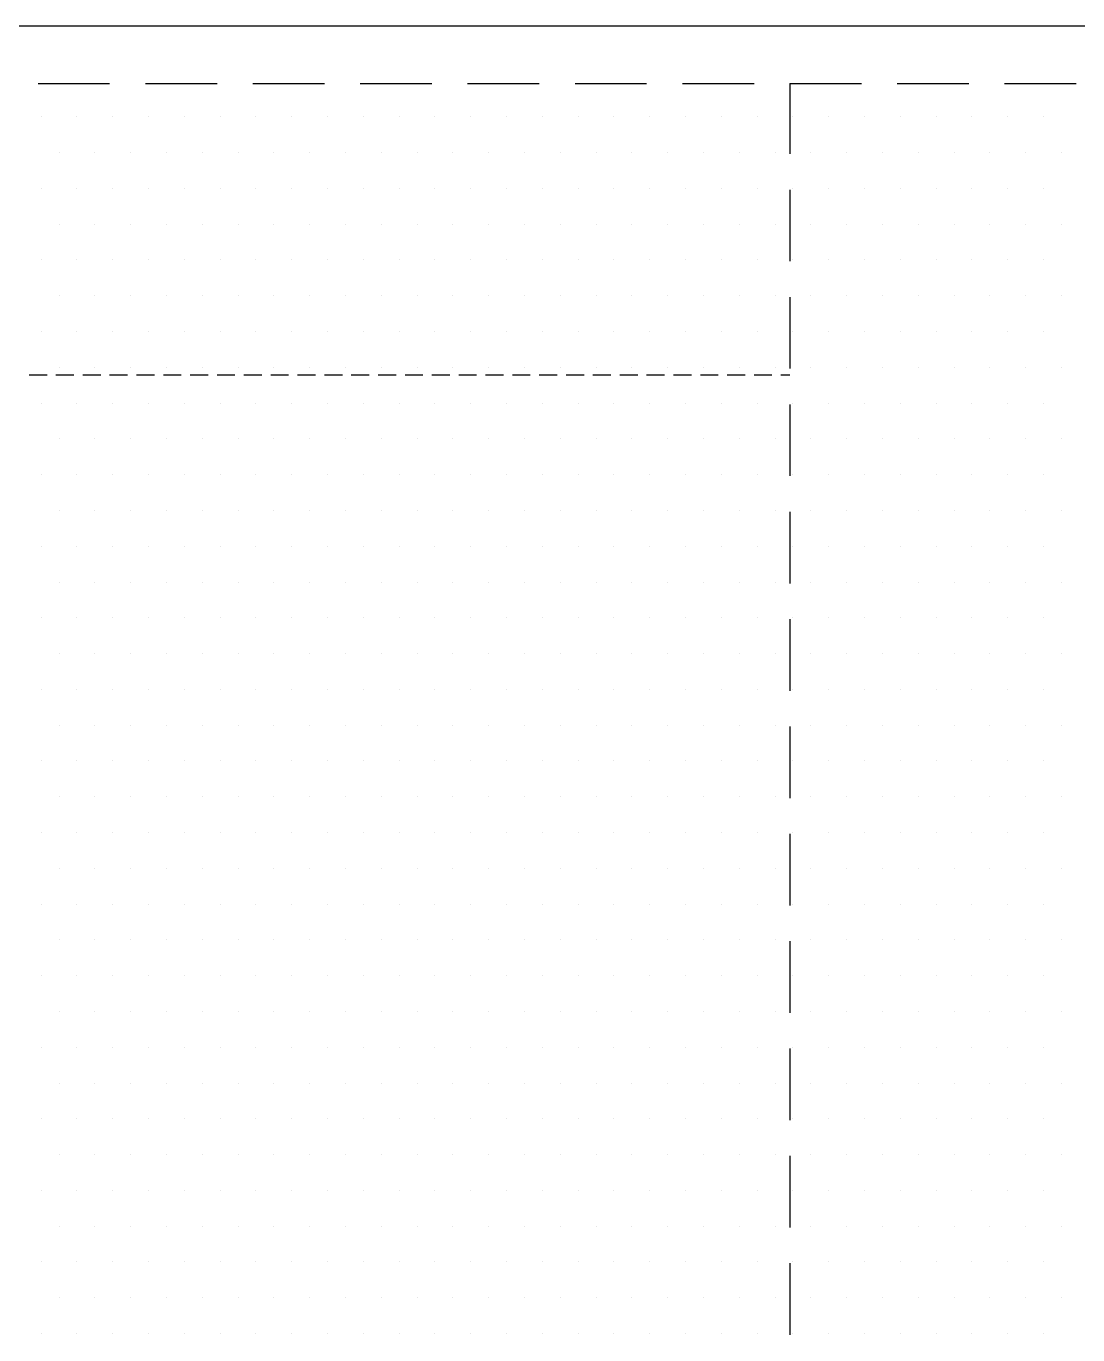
# Model space of a CAD drawing. Extents: x 310 to 3649, y -238 to 259.
# Drawn here: x 2231.8 to 2325.1, y 137.4 to 253.5 of the extents above; entities that cross this region are included whole.
import ezdxf

# ---------------------------------------------------------------- set-up
doc = ezdxf.new("R2010")
doc.units = 0

msp = doc.modelspace()

# ---------------------------------------------------------------- linework, layer by layer
at = {"layer": '01 CUT', "color": 7}
for points in [[(2458.328676, 253.466046), (2051.908789, 253.466046)], [(2232.089472, 222.541643), (2233.676967, 222.541643)], [(2234.470714, 222.541643), (2236.058209, 222.541643)], [(2236.851957, 222.541643), (2238.439452, 222.541643)], [(2239.233199, 222.541643), (2240.820694, 222.541643)], [(2241.614442, 222.541643), (2243.201937, 222.541643)], [(2243.995684, 222.541643), (2245.583179, 222.541643)], [(2246.376927, 222.541643), (2247.964422, 222.541643)], [(2248.758169, 222.541643), (2250.345664, 222.541643)], [(2251.139412, 222.541643), (2252.726907, 222.541643)], [(2253.520654, 222.541643), (2255.108149, 222.541643)], [(2255.901897, 222.541643), (2257.489392, 222.541643)], [(2258.283139, 222.541643), (2259.870634, 222.541643)], [(2260.664382, 222.541643), (2262.251877, 222.541643)], [(2263.045624, 222.541643), (2264.633119, 222.541643)], [(2265.426867, 222.541643), (2267.014362, 222.541643)], [(2267.808109, 222.541643), (2269.395604, 222.541643)], [(2270.189352, 222.541643), (2271.776847, 222.541643)], [(2272.570594, 222.541643), (2274.158089, 222.541643)], [(2274.951837, 222.541643), (2276.539332, 222.541643)], [(2277.333079, 222.541643), (2278.920574, 222.541643)], [(2279.714322, 222.541643), (2281.301817, 222.541643)], [(2282.095564, 222.541643), (2283.683059, 222.541643)], [(2284.476807, 222.541643), (2286.064302, 222.541643)], [(2286.858049, 222.541643), (2288.445544, 222.541643)], [(2289.239292, 222.541643), (2290.826787, 222.541643)], [(2291.620534, 222.541643), (2293.208029, 222.541643)], [(2294.001777, 222.541643), (2295.589272, 222.541643)], [(2296.383019, 222.541643), (2297.970514, 222.541643)], [(2298.764262, 222.541643), (2299.558009, 222.541643)]]:
    msp.add_lwpolyline(points, dxfattribs=at)
at = {"layer": '02 SCORE', "color": 10}
for points in [[(2232.883219, 248.386062), (2239.233199, 248.386062)], [(2242.408189, 248.386062), (2248.758169, 248.386062)], [(2251.933159, 248.386062), (2258.283139, 248.386062)], [(2261.458129, 248.386062), (2267.808109, 248.386062)], [(2270.983099, 248.386062), (2277.333079, 248.386062)], [(2280.508069, 248.386062), (2286.858049, 248.386062)], [(2290.033039, 248.386062), (2296.383019, 248.386062)], [(2299.558009, 248.386062), (2305.907989, 248.386062)], [(2299.558009, 248.386062), (2299.558009, 242.131332)], [(2309.082979, 248.386062), (2315.432959, 248.386062)], [(2318.607949, 248.386062), (2324.957929, 248.386062)], [(2299.558009, 238.956342), (2299.558009, 232.606362)], [(2299.558009, 229.431372), (2299.558009, 223.081392)], [(2299.558009, 219.906402), (2299.558009, 213.556422)], [(2299.558009, 210.381432), (2299.558009, 204.031452)], [(2299.558009, 200.856462), (2299.558009, 194.506482)], [(2299.558009, 191.331492), (2299.558009, 184.981512)], [(2299.558009, 181.806522), (2299.558009, 175.456542)], [(2299.558009, 172.281552), (2299.558009, 165.931572)], [(2299.558009, 162.756582), (2299.558009, 156.406602)], [(2299.558009, 153.231612), (2299.558009, 146.881632)], [(2299.558009, 143.706642), (2299.558009, 137.356662)]]:
    msp.add_lwpolyline(points, dxfattribs=at)
at = {"layer": '07 DE-PAPER', "color": 210}
for points in [[(2233.158385, 245.422738), (2233.158385, 245.422738)], [(2236.333375, 245.422738), (2236.333375, 245.422738)], [(2239.508365, 245.422738), (2239.508365, 245.422738)], [(2242.683355, 245.422738), (2242.683355, 245.422738)], [(2245.858345, 245.422738), (2245.858345, 245.422738)], [(2249.033335, 245.422738), (2249.033335, 245.422738)], [(2252.208325, 245.422738), (2252.208325, 245.422738)], [(2255.383315, 245.422738), (2255.383315, 245.422738)], [(2258.558305, 245.422738), (2258.558305, 245.422738)], [(2261.733295, 245.422738), (2261.733295, 245.422738)], [(2264.908285, 245.422738), (2264.908285, 245.422738)], [(2268.083275, 245.422738), (2268.083275, 245.422738)], [(2271.258265, 245.422738), (2271.258265, 245.422738)], [(2274.433255, 245.422738), (2274.433255, 245.422738)], [(2277.608245, 245.422738), (2277.608245, 245.422738)], [(2280.783235, 245.422738), (2280.783235, 245.422738)], [(2283.958225, 245.422738), (2283.958225, 245.422738)], [(2287.133215, 245.422738), (2287.133215, 245.422738)], [(2290.308205, 245.422738), (2290.308205, 245.422738)], [(2293.483195, 245.422738), (2293.483195, 245.422738)], [(2296.658185, 245.422738), (2296.658185, 245.422738)], [(2299.833175, 245.422738), (2299.833175, 245.422738)], [(2303.008165, 245.422738), (2303.008165, 245.422738)], [(2306.183155, 245.422738), (2306.183155, 245.422738)], [(2309.358145, 245.422738), (2309.358145, 245.422738)], [(2312.533135, 245.422738), (2312.533135, 245.422738)], [(2315.708125, 245.422738), (2315.708125, 245.422738)], [(2318.883115, 245.422738), (2318.883115, 245.422738)], [(2322.058105, 245.422738), (2322.058105, 245.422738)], [(2234.74588, 242.247748), (2234.74588, 242.247748)], [(2237.92087, 242.247748), (2237.92087, 242.247748)], [(2241.09586, 242.247748), (2241.09586, 242.247748)], [(2244.27085, 242.247748), (2244.27085, 242.247748)], [(2247.44584, 242.247748), (2247.44584, 242.247748)], [(2250.62083, 242.247748), (2250.62083, 242.247748)], [(2253.79582, 242.247748), (2253.79582, 242.247748)], [(2256.97081, 242.247748), (2256.97081, 242.247748)], [(2260.1458, 242.247748), (2260.1458, 242.247748)], [(2263.32079, 242.247748), (2263.32079, 242.247748)], [(2266.49578, 242.247748), (2266.49578, 242.247748)], [(2269.67077, 242.247748), (2269.67077, 242.247748)], [(2272.84576, 242.247748), (2272.84576, 242.247748)], [(2276.02075, 242.247748), (2276.02075, 242.247748)], [(2279.19574, 242.247748), (2279.19574, 242.247748)], [(2282.37073, 242.247748), (2282.37073, 242.247748)], [(2285.54572, 242.247748), (2285.54572, 242.247748)], [(2288.72071, 242.247748), (2288.72071, 242.247748)], [(2291.8957, 242.247748), (2291.8957, 242.247748)], [(2295.07069, 242.247748), (2295.07069, 242.247748)], [(2298.24568, 242.247748), (2298.24568, 242.247748)], [(2301.42067, 242.247748), (2301.42067, 242.247748)], [(2304.59566, 242.247748), (2304.59566, 242.247748)], [(2307.77065, 242.247748), (2307.77065, 242.247748)], [(2310.94564, 242.247748), (2310.94564, 242.247748)], [(2314.12063, 242.247748), (2314.12063, 242.247748)], [(2317.29562, 242.247748), (2317.29562, 242.247748)], [(2320.47061, 242.247748), (2320.47061, 242.247748)], [(2323.6456, 242.247748), (2323.6456, 242.247748)], [(2233.158385, 239.072758), (2233.158385, 239.072758)], [(2236.333375, 239.072758), (2236.333375, 239.072758)], [(2239.508365, 239.072758), (2239.508365, 239.072758)], [(2242.683355, 239.072758), (2242.683355, 239.072758)], [(2245.858345, 239.072758), (2245.858345, 239.072758)], [(2249.033335, 239.072758), (2249.033335, 239.072758)], [(2252.208325, 239.072758), (2252.208325, 239.072758)], [(2255.383315, 239.072758), (2255.383315, 239.072758)], [(2258.558305, 239.072758), (2258.558305, 239.072758)], [(2261.733295, 239.072758), (2261.733295, 239.072758)], [(2264.908285, 239.072758), (2264.908285, 239.072758)], [(2268.083275, 239.072758), (2268.083275, 239.072758)], [(2271.258265, 239.072758), (2271.258265, 239.072758)], [(2274.433255, 239.072758), (2274.433255, 239.072758)], [(2277.608245, 239.072758), (2277.608245, 239.072758)], [(2280.783235, 239.072758), (2280.783235, 239.072758)], [(2283.958225, 239.072758), (2283.958225, 239.072758)], [(2287.133215, 239.072758), (2287.133215, 239.072758)], [(2290.308205, 239.072758), (2290.308205, 239.072758)], [(2293.483195, 239.072758), (2293.483195, 239.072758)], [(2296.658185, 239.072758), (2296.658185, 239.072758)], [(2299.833175, 239.072758), (2299.833175, 239.072758)], [(2303.008165, 239.072758), (2303.008165, 239.072758)], [(2306.183155, 239.072758), (2306.183155, 239.072758)], [(2309.358145, 239.072758), (2309.358145, 239.072758)], [(2312.533135, 239.072758), (2312.533135, 239.072758)], [(2315.708125, 239.072758), (2315.708125, 239.072758)], [(2318.883115, 239.072758), (2318.883115, 239.072758)], [(2322.058105, 239.072758), (2322.058105, 239.072758)], [(2234.74588, 235.897768), (2234.74588, 235.897768)], [(2237.92087, 235.897768), (2237.92087, 235.897768)], [(2241.09586, 235.897768), (2241.09586, 235.897768)], [(2244.27085, 235.897768), (2244.27085, 235.897768)], [(2247.44584, 235.897768), (2247.44584, 235.897768)], [(2250.62083, 235.897768), (2250.62083, 235.897768)], [(2253.79582, 235.897768), (2253.79582, 235.897768)], [(2256.97081, 235.897768), (2256.97081, 235.897768)], [(2260.1458, 235.897768), (2260.1458, 235.897768)], [(2263.32079, 235.897768), (2263.32079, 235.897768)], [(2266.49578, 235.897768), (2266.49578, 235.897768)], [(2269.67077, 235.897768), (2269.67077, 235.897768)], [(2272.84576, 235.897768), (2272.84576, 235.897768)], [(2276.02075, 235.897768), (2276.02075, 235.897768)], [(2279.19574, 235.897768), (2279.19574, 235.897768)], [(2282.37073, 235.897768), (2282.37073, 235.897768)], [(2285.54572, 235.897768), (2285.54572, 235.897768)], [(2288.72071, 235.897768), (2288.72071, 235.897768)], [(2291.8957, 235.897768), (2291.8957, 235.897768)], [(2295.07069, 235.897768), (2295.07069, 235.897768)], [(2298.24568, 235.897768), (2298.24568, 235.897768)], [(2301.42067, 235.897768), (2301.42067, 235.897768)], [(2304.59566, 235.897768), (2304.59566, 235.897768)], [(2307.77065, 235.897768), (2307.77065, 235.897768)], [(2310.94564, 235.897768), (2310.94564, 235.897768)], [(2314.12063, 235.897768), (2314.12063, 235.897768)], [(2317.29562, 235.897768), (2317.29562, 235.897768)], [(2320.47061, 235.897768), (2320.47061, 235.897768)], [(2323.6456, 235.897768), (2323.6456, 235.897768)], [(2233.158385, 232.722778), (2233.158385, 232.722778)], [(2236.333375, 232.722778), (2236.333375, 232.722778)], [(2239.508365, 232.722778), (2239.508365, 232.722778)], [(2242.683355, 232.722778), (2242.683355, 232.722778)], [(2245.858345, 232.722778), (2245.858345, 232.722778)], [(2249.033335, 232.722778), (2249.033335, 232.722778)], [(2252.208325, 232.722778), (2252.208325, 232.722778)], [(2255.383315, 232.722778), (2255.383315, 232.722778)], [(2258.558305, 232.722778), (2258.558305, 232.722778)], [(2261.733295, 232.722778), (2261.733295, 232.722778)], [(2264.908285, 232.722778), (2264.908285, 232.722778)], [(2268.083275, 232.722778), (2268.083275, 232.722778)], [(2271.258265, 232.722778), (2271.258265, 232.722778)], [(2274.433255, 232.722778), (2274.433255, 232.722778)], [(2277.608245, 232.722778), (2277.608245, 232.722778)], [(2280.783235, 232.722778), (2280.783235, 232.722778)], [(2283.958225, 232.722778), (2283.958225, 232.722778)], [(2287.133215, 232.722778), (2287.133215, 232.722778)], [(2290.308205, 232.722778), (2290.308205, 232.722778)], [(2293.483195, 232.722778), (2293.483195, 232.722778)], [(2296.658185, 232.722778), (2296.658185, 232.722778)], [(2299.833175, 232.722778), (2299.833175, 232.722778)], [(2303.008165, 232.722778), (2303.008165, 232.722778)], [(2306.183155, 232.722778), (2306.183155, 232.722778)], [(2309.358145, 232.722778), (2309.358145, 232.722778)], [(2312.533135, 232.722778), (2312.533135, 232.722778)], [(2315.708125, 232.722778), (2315.708125, 232.722778)], [(2318.883115, 232.722778), (2318.883115, 232.722778)], [(2322.058105, 232.722778), (2322.058105, 232.722778)], [(2234.74588, 229.547788), (2234.74588, 229.547788)], [(2237.92087, 229.547788), (2237.92087, 229.547788)], [(2241.09586, 229.547788), (2241.09586, 229.547788)], [(2244.27085, 229.547788), (2244.27085, 229.547788)], [(2247.44584, 229.547788), (2247.44584, 229.547788)], [(2250.62083, 229.547788), (2250.62083, 229.547788)], [(2253.79582, 229.547788), (2253.79582, 229.547788)], [(2256.97081, 229.547788), (2256.97081, 229.547788)], [(2260.1458, 229.547788), (2260.1458, 229.547788)], [(2263.32079, 229.547788), (2263.32079, 229.547788)], [(2266.49578, 229.547788), (2266.49578, 229.547788)], [(2269.67077, 229.547788), (2269.67077, 229.547788)], [(2272.84576, 229.547788), (2272.84576, 229.547788)], [(2276.02075, 229.547788), (2276.02075, 229.547788)], [(2279.19574, 229.547788), (2279.19574, 229.547788)], [(2282.37073, 229.547788), (2282.37073, 229.547788)], [(2285.54572, 229.547788), (2285.54572, 229.547788)], [(2288.72071, 229.547788), (2288.72071, 229.547788)], [(2291.8957, 229.547788), (2291.8957, 229.547788)], [(2295.07069, 229.547788), (2295.07069, 229.547788)], [(2298.24568, 229.547788), (2298.24568, 229.547788)], [(2301.42067, 229.547788), (2301.42067, 229.547788)], [(2304.59566, 229.547788), (2304.59566, 229.547788)], [(2307.77065, 229.547788), (2307.77065, 229.547788)], [(2310.94564, 229.547788), (2310.94564, 229.547788)], [(2314.12063, 229.547788), (2314.12063, 229.547788)], [(2317.29562, 229.547788), (2317.29562, 229.547788)], [(2320.47061, 229.547788), (2320.47061, 229.547788)], [(2323.6456, 229.547788), (2323.6456, 229.547788)], [(2233.158385, 226.372798), (2233.158385, 226.372798)], [(2236.333375, 226.372798), (2236.333375, 226.372798)], [(2239.508365, 226.372798), (2239.508365, 226.372798)], [(2242.683355, 226.372798), (2242.683355, 226.372798)], [(2245.858345, 226.372798), (2245.858345, 226.372798)], [(2249.033335, 226.372798), (2249.033335, 226.372798)], [(2252.208325, 226.372798), (2252.208325, 226.372798)], [(2255.383315, 226.372798), (2255.383315, 226.372798)], [(2258.558305, 226.372798), (2258.558305, 226.372798)], [(2261.733295, 226.372798), (2261.733295, 226.372798)], [(2264.908285, 226.372798), (2264.908285, 226.372798)], [(2268.083275, 226.372798), (2268.083275, 226.372798)], [(2271.258265, 226.372798), (2271.258265, 226.372798)], [(2274.433255, 226.372798), (2274.433255, 226.372798)], [(2277.608245, 226.372798), (2277.608245, 226.372798)], [(2280.783235, 226.372798), (2280.783235, 226.372798)], [(2283.958225, 226.372798), (2283.958225, 226.372798)], [(2287.133215, 226.372798), (2287.133215, 226.372798)], [(2290.308205, 226.372798), (2290.308205, 226.372798)], [(2293.483195, 226.372798), (2293.483195, 226.372798)], [(2296.658185, 226.372798), (2296.658185, 226.372798)], [(2299.833175, 226.372798), (2299.833175, 226.372798)], [(2303.008165, 226.372798), (2303.008165, 226.372798)], [(2306.183155, 226.372798), (2306.183155, 226.372798)], [(2309.358145, 226.372798), (2309.358145, 226.372798)], [(2312.533135, 226.372798), (2312.533135, 226.372798)], [(2315.708125, 226.372798), (2315.708125, 226.372798)], [(2318.883115, 226.372798), (2318.883115, 226.372798)], [(2322.058105, 226.372798), (2322.058105, 226.372798)], [(2234.74588, 223.197808), (2234.74588, 223.197808)], [(2237.92087, 223.197808), (2237.92087, 223.197808)], [(2241.09586, 223.197808), (2241.09586, 223.197808)], [(2244.27085, 223.197808), (2244.27085, 223.197808)], [(2247.44584, 223.197808), (2247.44584, 223.197808)], [(2250.62083, 223.197808), (2250.62083, 223.197808)], [(2253.79582, 223.197808), (2253.79582, 223.197808)], [(2256.97081, 223.197808), (2256.97081, 223.197808)], [(2260.1458, 223.197808), (2260.1458, 223.197808)], [(2263.32079, 223.197808), (2263.32079, 223.197808)], [(2266.49578, 223.197808), (2266.49578, 223.197808)], [(2269.67077, 223.197808), (2269.67077, 223.197808)], [(2272.84576, 223.197808), (2272.84576, 223.197808)], [(2276.02075, 223.197808), (2276.02075, 223.197808)], [(2279.19574, 223.197808), (2279.19574, 223.197808)], [(2282.37073, 223.197808), (2282.37073, 223.197808)], [(2285.54572, 223.197808), (2285.54572, 223.197808)], [(2288.72071, 223.197808), (2288.72071, 223.197808)], [(2291.8957, 223.197808), (2291.8957, 223.197808)], [(2295.07069, 223.197808), (2295.07069, 223.197808)], [(2298.24568, 223.197808), (2298.24568, 223.197808)], [(2301.42067, 223.197808), (2301.42067, 223.197808)], [(2304.59566, 223.197808), (2304.59566, 223.197808)], [(2307.77065, 223.197808), (2307.77065, 223.197808)], [(2310.94564, 223.197808), (2310.94564, 223.197808)], [(2314.12063, 223.197808), (2314.12063, 223.197808)], [(2317.29562, 223.197808), (2317.29562, 223.197808)], [(2320.47061, 223.197808), (2320.47061, 223.197808)], [(2323.6456, 223.197808), (2323.6456, 223.197808)], [(2233.158385, 220.022818), (2233.158385, 220.022818)], [(2236.333375, 220.022818), (2236.333375, 220.022818)], [(2239.508365, 220.022818), (2239.508365, 220.022818)], [(2242.683355, 220.022818), (2242.683355, 220.022818)], [(2245.858345, 220.022818), (2245.858345, 220.022818)], [(2249.033335, 220.022818), (2249.033335, 220.022818)], [(2252.208325, 220.022818), (2252.208325, 220.022818)], [(2255.383315, 220.022818), (2255.383315, 220.022818)], [(2258.558305, 220.022818), (2258.558305, 220.022818)], [(2261.733295, 220.022818), (2261.733295, 220.022818)], [(2264.908285, 220.022818), (2264.908285, 220.022818)], [(2268.083275, 220.022818), (2268.083275, 220.022818)], [(2271.258265, 220.022818), (2271.258265, 220.022818)], [(2274.433255, 220.022818), (2274.433255, 220.022818)], [(2277.608245, 220.022818), (2277.608245, 220.022818)], [(2280.783235, 220.022818), (2280.783235, 220.022818)], [(2283.958225, 220.022818), (2283.958225, 220.022818)], [(2287.133215, 220.022818), (2287.133215, 220.022818)], [(2290.308205, 220.022818), (2290.308205, 220.022818)], [(2293.483195, 220.022818), (2293.483195, 220.022818)], [(2296.658185, 220.022818), (2296.658185, 220.022818)], [(2299.833175, 220.022818), (2299.833175, 220.022818)], [(2303.008165, 220.022818), (2303.008165, 220.022818)], [(2306.183155, 220.022818), (2306.183155, 220.022818)], [(2309.358145, 220.022818), (2309.358145, 220.022818)], [(2312.533135, 220.022818), (2312.533135, 220.022818)], [(2315.708125, 220.022818), (2315.708125, 220.022818)], [(2318.883115, 220.022818), (2318.883115, 220.022818)], [(2322.058105, 220.022818), (2322.058105, 220.022818)], [(2234.74588, 216.847828), (2234.74588, 216.847828)], [(2237.92087, 216.847828), (2237.92087, 216.847828)], [(2241.09586, 216.847828), (2241.09586, 216.847828)], [(2244.27085, 216.847828), (2244.27085, 216.847828)], [(2247.44584, 216.847828), (2247.44584, 216.847828)], [(2250.62083, 216.847828), (2250.62083, 216.847828)], [(2253.79582, 216.847828), (2253.79582, 216.847828)], [(2256.97081, 216.847828), (2256.97081, 216.847828)], [(2260.1458, 216.847828), (2260.1458, 216.847828)], [(2263.32079, 216.847828), (2263.32079, 216.847828)], [(2266.49578, 216.847828), (2266.49578, 216.847828)], [(2269.67077, 216.847828), (2269.67077, 216.847828)], [(2272.84576, 216.847828), (2272.84576, 216.847828)], [(2276.02075, 216.847828), (2276.02075, 216.847828)], [(2279.19574, 216.847828), (2279.19574, 216.847828)], [(2282.37073, 216.847828), (2282.37073, 216.847828)], [(2285.54572, 216.847828), (2285.54572, 216.847828)], [(2288.72071, 216.847828), (2288.72071, 216.847828)], [(2291.8957, 216.847828), (2291.8957, 216.847828)], [(2295.07069, 216.847828), (2295.07069, 216.847828)], [(2298.24568, 216.847828), (2298.24568, 216.847828)], [(2301.42067, 216.847828), (2301.42067, 216.847828)], [(2304.59566, 216.847828), (2304.59566, 216.847828)], [(2307.77065, 216.847828), (2307.77065, 216.847828)], [(2310.94564, 216.847828), (2310.94564, 216.847828)], [(2314.12063, 216.847828), (2314.12063, 216.847828)], [(2317.29562, 216.847828), (2317.29562, 216.847828)], [(2320.47061, 216.847828), (2320.47061, 216.847828)], [(2323.6456, 216.847828), (2323.6456, 216.847828)], [(2233.158385, 213.672838), (2233.158385, 213.672838)], [(2236.333375, 213.672838), (2236.333375, 213.672838)], [(2239.508365, 213.672838), (2239.508365, 213.672838)], [(2242.683355, 213.672838), (2242.683355, 213.672838)], [(2245.858345, 213.672838), (2245.858345, 213.672838)], [(2249.033335, 213.672838), (2249.033335, 213.672838)], [(2252.208325, 213.672838), (2252.208325, 213.672838)], [(2255.383315, 213.672838), (2255.383315, 213.672838)], [(2258.558305, 213.672838), (2258.558305, 213.672838)], [(2261.733295, 213.672838), (2261.733295, 213.672838)], [(2264.908285, 213.672838), (2264.908285, 213.672838)], [(2268.083275, 213.672838), (2268.083275, 213.672838)], [(2271.258265, 213.672838), (2271.258265, 213.672838)], [(2274.433255, 213.672838), (2274.433255, 213.672838)], [(2277.608245, 213.672838), (2277.608245, 213.672838)], [(2280.783235, 213.672838), (2280.783235, 213.672838)], [(2283.958225, 213.672838), (2283.958225, 213.672838)], [(2287.133215, 213.672838), (2287.133215, 213.672838)], [(2290.308205, 213.672838), (2290.308205, 213.672838)], [(2293.483195, 213.672838), (2293.483195, 213.672838)], [(2296.658185, 213.672838), (2296.658185, 213.672838)], [(2299.833175, 213.672838), (2299.833175, 213.672838)], [(2303.008165, 213.672838), (2303.008165, 213.672838)], [(2306.183155, 213.672838), (2306.183155, 213.672838)], [(2309.358145, 213.672838), (2309.358145, 213.672838)], [(2312.533135, 213.672838), (2312.533135, 213.672838)], [(2315.708125, 213.672838), (2315.708125, 213.672838)], [(2318.883115, 213.672838), (2318.883115, 213.672838)], [(2322.058105, 213.672838), (2322.058105, 213.672838)], [(2234.74588, 210.497848), (2234.74588, 210.497848)], [(2237.92087, 210.497848), (2237.92087, 210.497848)], [(2241.09586, 210.497848), (2241.09586, 210.497848)], [(2244.27085, 210.497848), (2244.27085, 210.497848)], [(2247.44584, 210.497848), (2247.44584, 210.497848)], [(2250.62083, 210.497848), (2250.62083, 210.497848)], [(2253.79582, 210.497848), (2253.79582, 210.497848)], [(2256.97081, 210.497848), (2256.97081, 210.497848)], [(2260.1458, 210.497848), (2260.1458, 210.497848)], [(2263.32079, 210.497848), (2263.32079, 210.497848)], [(2266.49578, 210.497848), (2266.49578, 210.497848)], [(2269.67077, 210.497848), (2269.67077, 210.497848)], [(2272.84576, 210.497848), (2272.84576, 210.497848)], [(2276.02075, 210.497848), (2276.02075, 210.497848)], [(2279.19574, 210.497848), (2279.19574, 210.497848)], [(2282.37073, 210.497848), (2282.37073, 210.497848)], [(2285.54572, 210.497848), (2285.54572, 210.497848)], [(2288.72071, 210.497848), (2288.72071, 210.497848)], [(2291.8957, 210.497848), (2291.8957, 210.497848)], [(2295.07069, 210.497848), (2295.07069, 210.497848)], [(2298.24568, 210.497848), (2298.24568, 210.497848)], [(2301.42067, 210.497848), (2301.42067, 210.497848)], [(2304.59566, 210.497848), (2304.59566, 210.497848)], [(2307.77065, 210.497848), (2307.77065, 210.497848)], [(2310.94564, 210.497848), (2310.94564, 210.497848)], [(2314.12063, 210.497848), (2314.12063, 210.497848)], [(2317.29562, 210.497848), (2317.29562, 210.497848)], [(2320.47061, 210.497848), (2320.47061, 210.497848)], [(2323.6456, 210.497848), (2323.6456, 210.497848)], [(2233.158385, 207.322858), (2233.158385, 207.322858)], [(2236.333375, 207.322858), (2236.333375, 207.322858)], [(2239.508365, 207.322858), (2239.508365, 207.322858)], [(2242.683355, 207.322858), (2242.683355, 207.322858)], [(2245.858345, 207.322858), (2245.858345, 207.322858)], [(2249.033335, 207.322858), (2249.033335, 207.322858)], [(2252.208325, 207.322858), (2252.208325, 207.322858)], [(2255.383315, 207.322858), (2255.383315, 207.322858)], [(2258.558305, 207.322858), (2258.558305, 207.322858)], [(2261.733295, 207.322858), (2261.733295, 207.322858)], [(2264.908285, 207.322858), (2264.908285, 207.322858)], [(2268.083275, 207.322858), (2268.083275, 207.322858)], [(2271.258265, 207.322858), (2271.258265, 207.322858)], [(2274.433255, 207.322858), (2274.433255, 207.322858)], [(2277.608245, 207.322858), (2277.608245, 207.322858)], [(2280.783235, 207.322858), (2280.783235, 207.322858)], [(2283.958225, 207.322858), (2283.958225, 207.322858)], [(2287.133215, 207.322858), (2287.133215, 207.322858)], [(2290.308205, 207.322858), (2290.308205, 207.322858)], [(2293.483195, 207.322858), (2293.483195, 207.322858)], [(2296.658185, 207.322858), (2296.658185, 207.322858)], [(2299.833175, 207.322858), (2299.833175, 207.322858)], [(2303.008165, 207.322858), (2303.008165, 207.322858)], [(2306.183155, 207.322858), (2306.183155, 207.322858)], [(2309.358145, 207.322858), (2309.358145, 207.322858)], [(2312.533135, 207.322858), (2312.533135, 207.322858)], [(2315.708125, 207.322858), (2315.708125, 207.322858)], [(2318.883115, 207.322858), (2318.883115, 207.322858)], [(2322.058105, 207.322858), (2322.058105, 207.322858)], [(2234.74588, 204.147868), (2234.74588, 204.147868)], [(2237.92087, 204.147868), (2237.92087, 204.147868)], [(2241.09586, 204.147868), (2241.09586, 204.147868)], [(2244.27085, 204.147868), (2244.27085, 204.147868)], [(2247.44584, 204.147868), (2247.44584, 204.147868)], [(2250.62083, 204.147868), (2250.62083, 204.147868)], [(2253.79582, 204.147868), (2253.79582, 204.147868)], [(2256.97081, 204.147868), (2256.97081, 204.147868)], [(2260.1458, 204.147868), (2260.1458, 204.147868)], [(2263.32079, 204.147868), (2263.32079, 204.147868)], [(2266.49578, 204.147868), (2266.49578, 204.147868)], [(2269.67077, 204.147868), (2269.67077, 204.147868)], [(2272.84576, 204.147868), (2272.84576, 204.147868)], [(2276.02075, 204.147868), (2276.02075, 204.147868)], [(2279.19574, 204.147868), (2279.19574, 204.147868)], [(2282.37073, 204.147868), (2282.37073, 204.147868)], [(2285.54572, 204.147868), (2285.54572, 204.147868)], [(2288.72071, 204.147868), (2288.72071, 204.147868)], [(2291.8957, 204.147868), (2291.8957, 204.147868)], [(2295.07069, 204.147868), (2295.07069, 204.147868)], [(2298.24568, 204.147868), (2298.24568, 204.147868)], [(2301.42067, 204.147868), (2301.42067, 204.147868)], [(2304.59566, 204.147868), (2304.59566, 204.147868)], [(2307.77065, 204.147868), (2307.77065, 204.147868)], [(2310.94564, 204.147868), (2310.94564, 204.147868)], [(2314.12063, 204.147868), (2314.12063, 204.147868)], [(2317.29562, 204.147868), (2317.29562, 204.147868)], [(2320.47061, 204.147868), (2320.47061, 204.147868)], [(2323.6456, 204.147868), (2323.6456, 204.147868)], [(2233.158385, 200.972878), (2233.158385, 200.972878)], [(2236.333375, 200.972878), (2236.333375, 200.972878)], [(2239.508365, 200.972878), (2239.508365, 200.972878)], [(2242.683355, 200.972878), (2242.683355, 200.972878)], [(2245.858345, 200.972878), (2245.858345, 200.972878)], [(2249.033335, 200.972878), (2249.033335, 200.972878)], [(2252.208325, 200.972878), (2252.208325, 200.972878)], [(2255.383315, 200.972878), (2255.383315, 200.972878)], [(2258.558305, 200.972878), (2258.558305, 200.972878)], [(2261.733295, 200.972878), (2261.733295, 200.972878)], [(2264.908285, 200.972878), (2264.908285, 200.972878)], [(2268.083275, 200.972878), (2268.083275, 200.972878)], [(2271.258265, 200.972878), (2271.258265, 200.972878)], [(2274.433255, 200.972878), (2274.433255, 200.972878)], [(2277.608245, 200.972878), (2277.608245, 200.972878)], [(2280.783235, 200.972878), (2280.783235, 200.972878)], [(2283.958225, 200.972878), (2283.958225, 200.972878)], [(2287.133215, 200.972878), (2287.133215, 200.972878)], [(2290.308205, 200.972878), (2290.308205, 200.972878)], [(2293.483195, 200.972878), (2293.483195, 200.972878)], [(2296.658185, 200.972878), (2296.658185, 200.972878)], [(2299.833175, 200.972878), (2299.833175, 200.972878)], [(2303.008165, 200.972878), (2303.008165, 200.972878)], [(2306.183155, 200.972878), (2306.183155, 200.972878)], [(2309.358145, 200.972878), (2309.358145, 200.972878)], [(2312.533135, 200.972878), (2312.533135, 200.972878)], [(2315.708125, 200.972878), (2315.708125, 200.972878)], [(2318.883115, 200.972878), (2318.883115, 200.972878)], [(2322.058105, 200.972878), (2322.058105, 200.972878)], [(2234.74588, 197.797888), (2234.74588, 197.797888)], [(2237.92087, 197.797888), (2237.92087, 197.797888)], [(2241.09586, 197.797888), (2241.09586, 197.797888)], [(2244.27085, 197.797888), (2244.27085, 197.797888)], [(2247.44584, 197.797888), (2247.44584, 197.797888)], [(2250.62083, 197.797888), (2250.62083, 197.797888)], [(2253.79582, 197.797888), (2253.79582, 197.797888)], [(2256.97081, 197.797888), (2256.97081, 197.797888)], [(2260.1458, 197.797888), (2260.1458, 197.797888)], [(2263.32079, 197.797888), (2263.32079, 197.797888)], [(2266.49578, 197.797888), (2266.49578, 197.797888)], [(2269.67077, 197.797888), (2269.67077, 197.797888)], [(2272.84576, 197.797888), (2272.84576, 197.797888)], [(2276.02075, 197.797888), (2276.02075, 197.797888)], [(2279.19574, 197.797888), (2279.19574, 197.797888)], [(2282.37073, 197.797888), (2282.37073, 197.797888)], [(2285.54572, 197.797888), (2285.54572, 197.797888)], [(2288.72071, 197.797888), (2288.72071, 197.797888)], [(2291.8957, 197.797888), (2291.8957, 197.797888)], [(2295.07069, 197.797888), (2295.07069, 197.797888)], [(2298.24568, 197.797888), (2298.24568, 197.797888)], [(2301.42067, 197.797888), (2301.42067, 197.797888)], [(2304.59566, 197.797888), (2304.59566, 197.797888)], [(2307.77065, 197.797888), (2307.77065, 197.797888)], [(2310.94564, 197.797888), (2310.94564, 197.797888)], [(2314.12063, 197.797888), (2314.12063, 197.797888)], [(2317.29562, 197.797888), (2317.29562, 197.797888)], [(2320.47061, 197.797888), (2320.47061, 197.797888)], [(2323.6456, 197.797888), (2323.6456, 197.797888)], [(2233.158385, 194.622898), (2233.158385, 194.622898)], [(2236.333375, 194.622898), (2236.333375, 194.622898)], [(2239.508365, 194.622898), (2239.508365, 194.622898)], [(2242.683355, 194.622898), (2242.683355, 194.622898)], [(2245.858345, 194.622898), (2245.858345, 194.622898)], [(2249.033335, 194.622898), (2249.033335, 194.622898)], [(2252.208325, 194.622898), (2252.208325, 194.622898)], [(2255.383315, 194.622898), (2255.383315, 194.622898)], [(2258.558305, 194.622898), (2258.558305, 194.622898)], [(2261.733295, 194.622898), (2261.733295, 194.622898)], [(2264.908285, 194.622898), (2264.908285, 194.622898)], [(2268.083275, 194.622898), (2268.083275, 194.622898)], [(2271.258265, 194.622898), (2271.258265, 194.622898)], [(2274.433255, 194.622898), (2274.433255, 194.622898)], [(2277.608245, 194.622898), (2277.608245, 194.622898)], [(2280.783235, 194.622898), (2280.783235, 194.622898)], [(2283.958225, 194.622898), (2283.958225, 194.622898)], [(2287.133215, 194.622898), (2287.133215, 194.622898)], [(2290.308205, 194.622898), (2290.308205, 194.622898)], [(2293.483195, 194.622898), (2293.483195, 194.622898)], [(2296.658185, 194.622898), (2296.658185, 194.622898)], [(2299.833175, 194.622898), (2299.833175, 194.622898)], [(2303.008165, 194.622898), (2303.008165, 194.622898)], [(2306.183155, 194.622898), (2306.183155, 194.622898)], [(2309.358145, 194.622898), (2309.358145, 194.622898)], [(2312.533135, 194.622898), (2312.533135, 194.622898)], [(2315.708125, 194.622898), (2315.708125, 194.622898)], [(2318.883115, 194.622898), (2318.883115, 194.622898)], [(2322.058105, 194.622898), (2322.058105, 194.622898)], [(2234.74588, 191.447908), (2234.74588, 191.447908)], [(2237.92087, 191.447908), (2237.92087, 191.447908)], [(2241.09586, 191.447908), (2241.09586, 191.447908)], [(2244.27085, 191.447908), (2244.27085, 191.447908)], [(2247.44584, 191.447908), (2247.44584, 191.447908)], [(2250.62083, 191.447908), (2250.62083, 191.447908)], [(2253.79582, 191.447908), (2253.79582, 191.447908)], [(2256.97081, 191.447908), (2256.97081, 191.447908)], [(2260.1458, 191.447908), (2260.1458, 191.447908)], [(2263.32079, 191.447908), (2263.32079, 191.447908)], [(2266.49578, 191.447908), (2266.49578, 191.447908)], [(2269.67077, 191.447908), (2269.67077, 191.447908)], [(2272.84576, 191.447908), (2272.84576, 191.447908)], [(2276.02075, 191.447908), (2276.02075, 191.447908)], [(2279.19574, 191.447908), (2279.19574, 191.447908)], [(2282.37073, 191.447908), (2282.37073, 191.447908)], [(2285.54572, 191.447908), (2285.54572, 191.447908)], [(2288.72071, 191.447908), (2288.72071, 191.447908)], [(2291.8957, 191.447908), (2291.8957, 191.447908)], [(2295.07069, 191.447908), (2295.07069, 191.447908)], [(2298.24568, 191.447908), (2298.24568, 191.447908)], [(2301.42067, 191.447908), (2301.42067, 191.447908)], [(2304.59566, 191.447908), (2304.59566, 191.447908)], [(2307.77065, 191.447908), (2307.77065, 191.447908)], [(2310.94564, 191.447908), (2310.94564, 191.447908)], [(2314.12063, 191.447908), (2314.12063, 191.447908)], [(2317.29562, 191.447908), (2317.29562, 191.447908)], [(2320.47061, 191.447908), (2320.47061, 191.447908)], [(2323.6456, 191.447908), (2323.6456, 191.447908)], [(2233.158385, 188.272918), (2233.158385, 188.272918)], [(2236.333375, 188.272918), (2236.333375, 188.272918)], [(2239.508365, 188.272918), (2239.508365, 188.272918)], [(2242.683355, 188.272918), (2242.683355, 188.272918)], [(2245.858345, 188.272918), (2245.858345, 188.272918)], [(2249.033335, 188.272918), (2249.033335, 188.272918)], [(2252.208325, 188.272918), (2252.208325, 188.272918)], [(2255.383315, 188.272918), (2255.383315, 188.272918)], [(2258.558305, 188.272918), (2258.558305, 188.272918)], [(2261.733295, 188.272918), (2261.733295, 188.272918)], [(2264.908285, 188.272918), (2264.908285, 188.272918)], [(2268.083275, 188.272918), (2268.083275, 188.272918)], [(2271.258265, 188.272918), (2271.258265, 188.272918)], [(2274.433255, 188.272918), (2274.433255, 188.272918)], [(2277.608245, 188.272918), (2277.608245, 188.272918)], [(2280.783235, 188.272918), (2280.783235, 188.272918)], [(2283.958225, 188.272918), (2283.958225, 188.272918)], [(2287.133215, 188.272918), (2287.133215, 188.272918)], [(2290.308205, 188.272918), (2290.308205, 188.272918)], [(2293.483195, 188.272918), (2293.483195, 188.272918)], [(2296.658185, 188.272918), (2296.658185, 188.272918)], [(2299.833175, 188.272918), (2299.833175, 188.272918)], [(2303.008165, 188.272918), (2303.008165, 188.272918)], [(2306.183155, 188.272918), (2306.183155, 188.272918)], [(2309.358145, 188.272918), (2309.358145, 188.272918)], [(2312.533135, 188.272918), (2312.533135, 188.272918)], [(2315.708125, 188.272918), (2315.708125, 188.272918)], [(2318.883115, 188.272918), (2318.883115, 188.272918)], [(2322.058105, 188.272918), (2322.058105, 188.272918)], [(2234.74588, 185.097928), (2234.74588, 185.097928)], [(2237.92087, 185.097928), (2237.92087, 185.097928)], [(2241.09586, 185.097928), (2241.09586, 185.097928)], [(2244.27085, 185.097928), (2244.27085, 185.097928)], [(2247.44584, 185.097928), (2247.44584, 185.097928)], [(2250.62083, 185.097928), (2250.62083, 185.097928)], [(2253.79582, 185.097928), (2253.79582, 185.097928)], [(2256.97081, 185.097928), (2256.97081, 185.097928)], [(2260.1458, 185.097928), (2260.1458, 185.097928)], [(2263.32079, 185.097928), (2263.32079, 185.097928)], [(2266.49578, 185.097928), (2266.49578, 185.097928)], [(2269.67077, 185.097928), (2269.67077, 185.097928)], [(2272.84576, 185.097928), (2272.84576, 185.097928)], [(2276.02075, 185.097928), (2276.02075, 185.097928)], [(2279.19574, 185.097928), (2279.19574, 185.097928)], [(2282.37073, 185.097928), (2282.37073, 185.097928)], [(2285.54572, 185.097928), (2285.54572, 185.097928)], [(2288.72071, 185.097928), (2288.72071, 185.097928)], [(2291.8957, 185.097928), (2291.8957, 185.097928)], [(2295.07069, 185.097928), (2295.07069, 185.097928)], [(2298.24568, 185.097928), (2298.24568, 185.097928)], [(2301.42067, 185.097928), (2301.42067, 185.097928)], [(2304.59566, 185.097928), (2304.59566, 185.097928)], [(2307.77065, 185.097928), (2307.77065, 185.097928)], [(2310.94564, 185.097928), (2310.94564, 185.097928)], [(2314.12063, 185.097928), (2314.12063, 185.097928)], [(2317.29562, 185.097928), (2317.29562, 185.097928)], [(2320.47061, 185.097928), (2320.47061, 185.097928)], [(2323.6456, 185.097928), (2323.6456, 185.097928)], [(2233.158385, 181.922938), (2233.158385, 181.922938)], [(2236.333375, 181.922938), (2236.333375, 181.922938)], [(2239.508365, 181.922938), (2239.508365, 181.922938)], [(2242.683355, 181.922938), (2242.683355, 181.922938)], [(2245.858345, 181.922938), (2245.858345, 181.922938)], [(2249.033335, 181.922938), (2249.033335, 181.922938)], [(2252.208325, 181.922938), (2252.208325, 181.922938)], [(2255.383315, 181.922938), (2255.383315, 181.922938)], [(2258.558305, 181.922938), (2258.558305, 181.922938)], [(2261.733295, 181.922938), (2261.733295, 181.922938)], [(2264.908285, 181.922938), (2264.908285, 181.922938)], [(2268.083275, 181.922938), (2268.083275, 181.922938)], [(2271.258265, 181.922938), (2271.258265, 181.922938)], [(2274.433255, 181.922938), (2274.433255, 181.922938)], [(2277.608245, 181.922938), (2277.608245, 181.922938)], [(2280.783235, 181.922938), (2280.783235, 181.922938)], [(2283.958225, 181.922938), (2283.958225, 181.922938)], [(2287.133215, 181.922938), (2287.133215, 181.922938)], [(2290.308205, 181.922938), (2290.308205, 181.922938)], [(2293.483195, 181.922938), (2293.483195, 181.922938)], [(2296.658185, 181.922938), (2296.658185, 181.922938)], [(2299.833175, 181.922938), (2299.833175, 181.922938)], [(2303.008165, 181.922938), (2303.008165, 181.922938)], [(2306.183155, 181.922938), (2306.183155, 181.922938)], [(2309.358145, 181.922938), (2309.358145, 181.922938)], [(2312.533135, 181.922938), (2312.533135, 181.922938)], [(2315.708125, 181.922938), (2315.708125, 181.922938)], [(2318.883115, 181.922938), (2318.883115, 181.922938)], [(2322.058105, 181.922938), (2322.058105, 181.922938)], [(2234.74588, 178.747948), (2234.74588, 178.747948)], [(2237.92087, 178.747948), (2237.92087, 178.747948)], [(2241.09586, 178.747948), (2241.09586, 178.747948)], [(2244.27085, 178.747948), (2244.27085, 178.747948)], [(2247.44584, 178.747948), (2247.44584, 178.747948)], [(2250.62083, 178.747948), (2250.62083, 178.747948)], [(2253.79582, 178.747948), (2253.79582, 178.747948)], [(2256.97081, 178.747948), (2256.97081, 178.747948)], [(2260.1458, 178.747948), (2260.1458, 178.747948)], [(2263.32079, 178.747948), (2263.32079, 178.747948)], [(2266.49578, 178.747948), (2266.49578, 178.747948)], [(2269.67077, 178.747948), (2269.67077, 178.747948)], [(2272.84576, 178.747948), (2272.84576, 178.747948)], [(2276.02075, 178.747948), (2276.02075, 178.747948)], [(2279.19574, 178.747948), (2279.19574, 178.747948)], [(2282.37073, 178.747948), (2282.37073, 178.747948)], [(2285.54572, 178.747948), (2285.54572, 178.747948)], [(2288.72071, 178.747948), (2288.72071, 178.747948)], [(2291.8957, 178.747948), (2291.8957, 178.747948)], [(2295.07069, 178.747948), (2295.07069, 178.747948)], [(2298.24568, 178.747948), (2298.24568, 178.747948)], [(2301.42067, 178.747948), (2301.42067, 178.747948)], [(2304.59566, 178.747948), (2304.59566, 178.747948)], [(2307.77065, 178.747948), (2307.77065, 178.747948)], [(2310.94564, 178.747948), (2310.94564, 178.747948)], [(2314.12063, 178.747948), (2314.12063, 178.747948)], [(2317.29562, 178.747948), (2317.29562, 178.747948)], [(2320.47061, 178.747948), (2320.47061, 178.747948)], [(2323.6456, 178.747948), (2323.6456, 178.747948)], [(2233.158385, 175.572958), (2233.158385, 175.572958)], [(2236.333375, 175.572958), (2236.333375, 175.572958)], [(2239.508365, 175.572958), (2239.508365, 175.572958)], [(2242.683355, 175.572958), (2242.683355, 175.572958)], [(2245.858345, 175.572958), (2245.858345, 175.572958)], [(2249.033335, 175.572958), (2249.033335, 175.572958)], [(2252.208325, 175.572958), (2252.208325, 175.572958)], [(2255.383315, 175.572958), (2255.383315, 175.572958)], [(2258.558305, 175.572958), (2258.558305, 175.572958)], [(2261.733295, 175.572958), (2261.733295, 175.572958)], [(2264.908285, 175.572958), (2264.908285, 175.572958)], [(2268.083275, 175.572958), (2268.083275, 175.572958)], [(2271.258265, 175.572958), (2271.258265, 175.572958)], [(2274.433255, 175.572958), (2274.433255, 175.572958)], [(2277.608245, 175.572958), (2277.608245, 175.572958)], [(2280.783235, 175.572958), (2280.783235, 175.572958)], [(2283.958225, 175.572958), (2283.958225, 175.572958)], [(2287.133215, 175.572958), (2287.133215, 175.572958)], [(2290.308205, 175.572958), (2290.308205, 175.572958)], [(2293.483195, 175.572958), (2293.483195, 175.572958)], [(2296.658185, 175.572958), (2296.658185, 175.572958)], [(2299.833175, 175.572958), (2299.833175, 175.572958)], [(2303.008165, 175.572958), (2303.008165, 175.572958)], [(2306.183155, 175.572958), (2306.183155, 175.572958)], [(2309.358145, 175.572958), (2309.358145, 175.572958)], [(2312.533135, 175.572958), (2312.533135, 175.572958)], [(2315.708125, 175.572958), (2315.708125, 175.572958)], [(2318.883115, 175.572958), (2318.883115, 175.572958)], [(2322.058105, 175.572958), (2322.058105, 175.572958)], [(2234.74588, 172.397968), (2234.74588, 172.397968)], [(2237.92087, 172.397968), (2237.92087, 172.397968)], [(2241.09586, 172.397968), (2241.09586, 172.397968)], [(2244.27085, 172.397968), (2244.27085, 172.397968)], [(2247.44584, 172.397968), (2247.44584, 172.397968)], [(2250.62083, 172.397968), (2250.62083, 172.397968)], [(2253.79582, 172.397968), (2253.79582, 172.397968)], [(2256.97081, 172.397968), (2256.97081, 172.397968)], [(2260.1458, 172.397968), (2260.1458, 172.397968)], [(2263.32079, 172.397968), (2263.32079, 172.397968)], [(2266.49578, 172.397968), (2266.49578, 172.397968)], [(2269.67077, 172.397968), (2269.67077, 172.397968)], [(2272.84576, 172.397968), (2272.84576, 172.397968)], [(2276.02075, 172.397968), (2276.02075, 172.397968)], [(2279.19574, 172.397968), (2279.19574, 172.397968)], [(2282.37073, 172.397968), (2282.37073, 172.397968)], [(2285.54572, 172.397968), (2285.54572, 172.397968)], [(2288.72071, 172.397968), (2288.72071, 172.397968)], [(2291.8957, 172.397968), (2291.8957, 172.397968)], [(2295.07069, 172.397968), (2295.07069, 172.397968)], [(2298.24568, 172.397968), (2298.24568, 172.397968)], [(2301.42067, 172.397968), (2301.42067, 172.397968)], [(2304.59566, 172.397968), (2304.59566, 172.397968)], [(2307.77065, 172.397968), (2307.77065, 172.397968)], [(2310.94564, 172.397968), (2310.94564, 172.397968)], [(2314.12063, 172.397968), (2314.12063, 172.397968)], [(2317.29562, 172.397968), (2317.29562, 172.397968)], [(2320.47061, 172.397968), (2320.47061, 172.397968)], [(2323.6456, 172.397968), (2323.6456, 172.397968)], [(2233.158385, 169.222978), (2233.158385, 169.222978)], [(2236.333375, 169.222978), (2236.333375, 169.222978)], [(2239.508365, 169.222978), (2239.508365, 169.222978)], [(2242.683355, 169.222978), (2242.683355, 169.222978)], [(2245.858345, 169.222978), (2245.858345, 169.222978)], [(2249.033335, 169.222978), (2249.033335, 169.222978)], [(2252.208325, 169.222978), (2252.208325, 169.222978)], [(2255.383315, 169.222978), (2255.383315, 169.222978)], [(2258.558305, 169.222978), (2258.558305, 169.222978)], [(2261.733295, 169.222978), (2261.733295, 169.222978)], [(2264.908285, 169.222978), (2264.908285, 169.222978)], [(2268.083275, 169.222978), (2268.083275, 169.222978)], [(2271.258265, 169.222978), (2271.258265, 169.222978)], [(2274.433255, 169.222978), (2274.433255, 169.222978)], [(2277.608245, 169.222978), (2277.608245, 169.222978)], [(2280.783235, 169.222978), (2280.783235, 169.222978)], [(2283.958225, 169.222978), (2283.958225, 169.222978)], [(2287.133215, 169.222978), (2287.133215, 169.222978)], [(2290.308205, 169.222978), (2290.308205, 169.222978)], [(2293.483195, 169.222978), (2293.483195, 169.222978)], [(2296.658185, 169.222978), (2296.658185, 169.222978)], [(2299.833175, 169.222978), (2299.833175, 169.222978)], [(2303.008165, 169.222978), (2303.008165, 169.222978)], [(2306.183155, 169.222978), (2306.183155, 169.222978)], [(2309.358145, 169.222978), (2309.358145, 169.222978)], [(2312.533135, 169.222978), (2312.533135, 169.222978)], [(2315.708125, 169.222978), (2315.708125, 169.222978)], [(2318.883115, 169.222978), (2318.883115, 169.222978)], [(2322.058105, 169.222978), (2322.058105, 169.222978)], [(2234.74588, 166.047988), (2234.74588, 166.047988)], [(2237.92087, 166.047988), (2237.92087, 166.047988)], [(2241.09586, 166.047988), (2241.09586, 166.047988)], [(2244.27085, 166.047988), (2244.27085, 166.047988)], [(2247.44584, 166.047988), (2247.44584, 166.047988)], [(2250.62083, 166.047988), (2250.62083, 166.047988)], [(2253.79582, 166.047988), (2253.79582, 166.047988)], [(2256.97081, 166.047988), (2256.97081, 166.047988)], [(2260.1458, 166.047988), (2260.1458, 166.047988)], [(2263.32079, 166.047988), (2263.32079, 166.047988)], [(2266.49578, 166.047988), (2266.49578, 166.047988)], [(2269.67077, 166.047988), (2269.67077, 166.047988)], [(2272.84576, 166.047988), (2272.84576, 166.047988)], [(2276.02075, 166.047988), (2276.02075, 166.047988)], [(2279.19574, 166.047988), (2279.19574, 166.047988)], [(2282.37073, 166.047988), (2282.37073, 166.047988)], [(2285.54572, 166.047988), (2285.54572, 166.047988)], [(2288.72071, 166.047988), (2288.72071, 166.047988)], [(2291.8957, 166.047988), (2291.8957, 166.047988)], [(2295.07069, 166.047988), (2295.07069, 166.047988)], [(2298.24568, 166.047988), (2298.24568, 166.047988)], [(2301.42067, 166.047988), (2301.42067, 166.047988)], [(2304.59566, 166.047988), (2304.59566, 166.047988)], [(2307.77065, 166.047988), (2307.77065, 166.047988)], [(2310.94564, 166.047988), (2310.94564, 166.047988)], [(2314.12063, 166.047988), (2314.12063, 166.047988)], [(2317.29562, 166.047988), (2317.29562, 166.047988)], [(2320.47061, 166.047988), (2320.47061, 166.047988)], [(2323.6456, 166.047988), (2323.6456, 166.047988)], [(2233.158385, 162.872998), (2233.158385, 162.872998)], [(2236.333375, 162.872998), (2236.333375, 162.872998)], [(2239.508365, 162.872998), (2239.508365, 162.872998)], [(2242.683355, 162.872998), (2242.683355, 162.872998)], [(2245.858345, 162.872998), (2245.858345, 162.872998)], [(2249.033335, 162.872998), (2249.033335, 162.872998)], [(2252.208325, 162.872998), (2252.208325, 162.872998)], [(2255.383315, 162.872998), (2255.383315, 162.872998)], [(2258.558305, 162.872998), (2258.558305, 162.872998)], [(2261.733295, 162.872998), (2261.733295, 162.872998)], [(2264.908285, 162.872998), (2264.908285, 162.872998)], [(2268.083275, 162.872998), (2268.083275, 162.872998)], [(2271.258265, 162.872998), (2271.258265, 162.872998)], [(2274.433255, 162.872998), (2274.433255, 162.872998)], [(2277.608245, 162.872998), (2277.608245, 162.872998)], [(2280.783235, 162.872998), (2280.783235, 162.872998)], [(2283.958225, 162.872998), (2283.958225, 162.872998)], [(2287.133215, 162.872998), (2287.133215, 162.872998)], [(2290.308205, 162.872998), (2290.308205, 162.872998)], [(2293.483195, 162.872998), (2293.483195, 162.872998)], [(2296.658185, 162.872998), (2296.658185, 162.872998)], [(2299.833175, 162.872998), (2299.833175, 162.872998)], [(2303.008165, 162.872998), (2303.008165, 162.872998)], [(2306.183155, 162.872998), (2306.183155, 162.872998)], [(2309.358145, 162.872998), (2309.358145, 162.872998)], [(2312.533135, 162.872998), (2312.533135, 162.872998)], [(2315.708125, 162.872998), (2315.708125, 162.872998)], [(2318.883115, 162.872998), (2318.883115, 162.872998)], [(2322.058105, 162.872998), (2322.058105, 162.872998)], [(2234.74588, 159.698008), (2234.74588, 159.698008)], [(2237.92087, 159.698008), (2237.92087, 159.698008)], [(2241.09586, 159.698008), (2241.09586, 159.698008)], [(2244.27085, 159.698008), (2244.27085, 159.698008)], [(2247.44584, 159.698008), (2247.44584, 159.698008)], [(2250.62083, 159.698008), (2250.62083, 159.698008)], [(2253.79582, 159.698008), (2253.79582, 159.698008)], [(2256.97081, 159.698008), (2256.97081, 159.698008)], [(2260.1458, 159.698008), (2260.1458, 159.698008)], [(2263.32079, 159.698008), (2263.32079, 159.698008)], [(2266.49578, 159.698008), (2266.49578, 159.698008)], [(2269.67077, 159.698008), (2269.67077, 159.698008)], [(2272.84576, 159.698008), (2272.84576, 159.698008)], [(2276.02075, 159.698008), (2276.02075, 159.698008)], [(2279.19574, 159.698008), (2279.19574, 159.698008)], [(2282.37073, 159.698008), (2282.37073, 159.698008)], [(2285.54572, 159.698008), (2285.54572, 159.698008)], [(2288.72071, 159.698008), (2288.72071, 159.698008)], [(2291.8957, 159.698008), (2291.8957, 159.698008)], [(2295.07069, 159.698008), (2295.07069, 159.698008)], [(2298.24568, 159.698008), (2298.24568, 159.698008)], [(2301.42067, 159.698008), (2301.42067, 159.698008)], [(2304.59566, 159.698008), (2304.59566, 159.698008)], [(2307.77065, 159.698008), (2307.77065, 159.698008)], [(2310.94564, 159.698008), (2310.94564, 159.698008)], [(2314.12063, 159.698008), (2314.12063, 159.698008)], [(2317.29562, 159.698008), (2317.29562, 159.698008)], [(2320.47061, 159.698008), (2320.47061, 159.698008)], [(2323.6456, 159.698008), (2323.6456, 159.698008)], [(2233.158385, 156.523018), (2233.158385, 156.523018)], [(2236.333375, 156.523018), (2236.333375, 156.523018)], [(2239.508365, 156.523018), (2239.508365, 156.523018)], [(2242.683355, 156.523018), (2242.683355, 156.523018)], [(2245.858345, 156.523018), (2245.858345, 156.523018)], [(2249.033335, 156.523018), (2249.033335, 156.523018)], [(2252.208325, 156.523018), (2252.208325, 156.523018)], [(2255.383315, 156.523018), (2255.383315, 156.523018)], [(2258.558305, 156.523018), (2258.558305, 156.523018)], [(2261.733295, 156.523018), (2261.733295, 156.523018)], [(2264.908285, 156.523018), (2264.908285, 156.523018)], [(2268.083275, 156.523018), (2268.083275, 156.523018)], [(2271.258265, 156.523018), (2271.258265, 156.523018)], [(2274.433255, 156.523018), (2274.433255, 156.523018)], [(2277.608245, 156.523018), (2277.608245, 156.523018)], [(2280.783235, 156.523018), (2280.783235, 156.523018)], [(2283.958225, 156.523018), (2283.958225, 156.523018)], [(2287.133215, 156.523018), (2287.133215, 156.523018)], [(2290.308205, 156.523018), (2290.308205, 156.523018)], [(2293.483195, 156.523018), (2293.483195, 156.523018)], [(2296.658185, 156.523018), (2296.658185, 156.523018)], [(2299.833175, 156.523018), (2299.833175, 156.523018)], [(2303.008165, 156.523018), (2303.008165, 156.523018)], [(2306.183155, 156.523018), (2306.183155, 156.523018)], [(2309.358145, 156.523018), (2309.358145, 156.523018)], [(2312.533135, 156.523018), (2312.533135, 156.523018)], [(2315.708125, 156.523018), (2315.708125, 156.523018)], [(2318.883115, 156.523018), (2318.883115, 156.523018)], [(2322.058105, 156.523018), (2322.058105, 156.523018)], [(2234.74588, 153.348028), (2234.74588, 153.348028)], [(2237.92087, 153.348028), (2237.92087, 153.348028)], [(2241.09586, 153.348028), (2241.09586, 153.348028)], [(2244.27085, 153.348028), (2244.27085, 153.348028)], [(2247.44584, 153.348028), (2247.44584, 153.348028)], [(2250.62083, 153.348028), (2250.62083, 153.348028)], [(2253.79582, 153.348028), (2253.79582, 153.348028)], [(2256.97081, 153.348028), (2256.97081, 153.348028)], [(2260.1458, 153.348028), (2260.1458, 153.348028)], [(2263.32079, 153.348028), (2263.32079, 153.348028)], [(2266.49578, 153.348028), (2266.49578, 153.348028)], [(2269.67077, 153.348028), (2269.67077, 153.348028)], [(2272.84576, 153.348028), (2272.84576, 153.348028)], [(2276.02075, 153.348028), (2276.02075, 153.348028)], [(2279.19574, 153.348028), (2279.19574, 153.348028)], [(2282.37073, 153.348028), (2282.37073, 153.348028)], [(2285.54572, 153.348028), (2285.54572, 153.348028)], [(2288.72071, 153.348028), (2288.72071, 153.348028)], [(2291.8957, 153.348028), (2291.8957, 153.348028)], [(2295.07069, 153.348028), (2295.07069, 153.348028)], [(2298.24568, 153.348028), (2298.24568, 153.348028)], [(2301.42067, 153.348028), (2301.42067, 153.348028)], [(2304.59566, 153.348028), (2304.59566, 153.348028)], [(2307.77065, 153.348028), (2307.77065, 153.348028)], [(2310.94564, 153.348028), (2310.94564, 153.348028)], [(2314.12063, 153.348028), (2314.12063, 153.348028)], [(2317.29562, 153.348028), (2317.29562, 153.348028)], [(2320.47061, 153.348028), (2320.47061, 153.348028)], [(2323.6456, 153.348028), (2323.6456, 153.348028)], [(2233.158385, 150.173038), (2233.158385, 150.173038)], [(2236.333375, 150.173038), (2236.333375, 150.173038)], [(2239.508365, 150.173038), (2239.508365, 150.173038)], [(2242.683355, 150.173038), (2242.683355, 150.173038)], [(2245.858345, 150.173038), (2245.858345, 150.173038)], [(2249.033335, 150.173038), (2249.033335, 150.173038)], [(2252.208325, 150.173038), (2252.208325, 150.173038)], [(2255.383315, 150.173038), (2255.383315, 150.173038)], [(2258.558305, 150.173038), (2258.558305, 150.173038)], [(2261.733295, 150.173038), (2261.733295, 150.173038)], [(2264.908285, 150.173038), (2264.908285, 150.173038)], [(2268.083275, 150.173038), (2268.083275, 150.173038)], [(2271.258265, 150.173038), (2271.258265, 150.173038)], [(2274.433255, 150.173038), (2274.433255, 150.173038)], [(2277.608245, 150.173038), (2277.608245, 150.173038)], [(2280.783235, 150.173038), (2280.783235, 150.173038)], [(2283.958225, 150.173038), (2283.958225, 150.173038)], [(2287.133215, 150.173038), (2287.133215, 150.173038)], [(2290.308205, 150.173038), (2290.308205, 150.173038)], [(2293.483195, 150.173038), (2293.483195, 150.173038)], [(2296.658185, 150.173038), (2296.658185, 150.173038)], [(2299.833175, 150.173038), (2299.833175, 150.173038)], [(2303.008165, 150.173038), (2303.008165, 150.173038)], [(2306.183155, 150.173038), (2306.183155, 150.173038)], [(2309.358145, 150.173038), (2309.358145, 150.173038)], [(2312.533135, 150.173038), (2312.533135, 150.173038)], [(2315.708125, 150.173038), (2315.708125, 150.173038)], [(2318.883115, 150.173038), (2318.883115, 150.173038)], [(2322.058105, 150.173038), (2322.058105, 150.173038)], [(2234.74588, 146.998048), (2234.74588, 146.998048)], [(2237.92087, 146.998048), (2237.92087, 146.998048)], [(2241.09586, 146.998048), (2241.09586, 146.998048)], [(2244.27085, 146.998048), (2244.27085, 146.998048)], [(2247.44584, 146.998048), (2247.44584, 146.998048)], [(2250.62083, 146.998048), (2250.62083, 146.998048)], [(2253.79582, 146.998048), (2253.79582, 146.998048)], [(2256.97081, 146.998048), (2256.97081, 146.998048)], [(2260.1458, 146.998048), (2260.1458, 146.998048)], [(2263.32079, 146.998048), (2263.32079, 146.998048)], [(2266.49578, 146.998048), (2266.49578, 146.998048)], [(2269.67077, 146.998048), (2269.67077, 146.998048)], [(2272.84576, 146.998048), (2272.84576, 146.998048)], [(2276.02075, 146.998048), (2276.02075, 146.998048)], [(2279.19574, 146.998048), (2279.19574, 146.998048)], [(2282.37073, 146.998048), (2282.37073, 146.998048)], [(2285.54572, 146.998048), (2285.54572, 146.998048)], [(2288.72071, 146.998048), (2288.72071, 146.998048)], [(2291.8957, 146.998048), (2291.8957, 146.998048)], [(2295.07069, 146.998048), (2295.07069, 146.998048)], [(2298.24568, 146.998048), (2298.24568, 146.998048)], [(2301.42067, 146.998048), (2301.42067, 146.998048)], [(2304.59566, 146.998048), (2304.59566, 146.998048)], [(2307.77065, 146.998048), (2307.77065, 146.998048)], [(2310.94564, 146.998048), (2310.94564, 146.998048)], [(2314.12063, 146.998048), (2314.12063, 146.998048)], [(2317.29562, 146.998048), (2317.29562, 146.998048)], [(2320.47061, 146.998048), (2320.47061, 146.998048)], [(2323.6456, 146.998048), (2323.6456, 146.998048)], [(2233.158385, 143.823058), (2233.158385, 143.823058)], [(2236.333375, 143.823058), (2236.333375, 143.823058)], [(2239.508365, 143.823058), (2239.508365, 143.823058)], [(2242.683355, 143.823058), (2242.683355, 143.823058)], [(2245.858345, 143.823058), (2245.858345, 143.823058)], [(2249.033335, 143.823058), (2249.033335, 143.823058)], [(2252.208325, 143.823058), (2252.208325, 143.823058)], [(2255.383315, 143.823058), (2255.383315, 143.823058)], [(2258.558305, 143.823058), (2258.558305, 143.823058)], [(2261.733295, 143.823058), (2261.733295, 143.823058)], [(2264.908285, 143.823058), (2264.908285, 143.823058)], [(2268.083275, 143.823058), (2268.083275, 143.823058)], [(2271.258265, 143.823058), (2271.258265, 143.823058)], [(2274.433255, 143.823058), (2274.433255, 143.823058)], [(2277.608245, 143.823058), (2277.608245, 143.823058)], [(2280.783235, 143.823058), (2280.783235, 143.823058)], [(2283.958225, 143.823058), (2283.958225, 143.823058)], [(2287.133215, 143.823058), (2287.133215, 143.823058)], [(2290.308205, 143.823058), (2290.308205, 143.823058)], [(2293.483195, 143.823058), (2293.483195, 143.823058)], [(2296.658185, 143.823058), (2296.658185, 143.823058)], [(2299.833175, 143.823058), (2299.833175, 143.823058)], [(2303.008165, 143.823058), (2303.008165, 143.823058)], [(2306.183155, 143.823058), (2306.183155, 143.823058)], [(2309.358145, 143.823058), (2309.358145, 143.823058)], [(2312.533135, 143.823058), (2312.533135, 143.823058)], [(2315.708125, 143.823058), (2315.708125, 143.823058)], [(2318.883115, 143.823058), (2318.883115, 143.823058)], [(2322.058105, 143.823058), (2322.058105, 143.823058)], [(2234.74588, 140.648068), (2234.74588, 140.648068)], [(2237.92087, 140.648068), (2237.92087, 140.648068)], [(2241.09586, 140.648068), (2241.09586, 140.648068)], [(2244.27085, 140.648068), (2244.27085, 140.648068)], [(2247.44584, 140.648068), (2247.44584, 140.648068)], [(2250.62083, 140.648068), (2250.62083, 140.648068)], [(2253.79582, 140.648068), (2253.79582, 140.648068)], [(2256.97081, 140.648068), (2256.97081, 140.648068)], [(2260.1458, 140.648068), (2260.1458, 140.648068)], [(2263.32079, 140.648068), (2263.32079, 140.648068)], [(2266.49578, 140.648068), (2266.49578, 140.648068)], [(2269.67077, 140.648068), (2269.67077, 140.648068)], [(2272.84576, 140.648068), (2272.84576, 140.648068)], [(2276.02075, 140.648068), (2276.02075, 140.648068)], [(2279.19574, 140.648068), (2279.19574, 140.648068)], [(2282.37073, 140.648068), (2282.37073, 140.648068)], [(2285.54572, 140.648068), (2285.54572, 140.648068)], [(2288.72071, 140.648068), (2288.72071, 140.648068)], [(2291.8957, 140.648068), (2291.8957, 140.648068)], [(2295.07069, 140.648068), (2295.07069, 140.648068)], [(2298.24568, 140.648068), (2298.24568, 140.648068)], [(2301.42067, 140.648068), (2301.42067, 140.648068)], [(2304.59566, 140.648068), (2304.59566, 140.648068)], [(2307.77065, 140.648068), (2307.77065, 140.648068)], [(2310.94564, 140.648068), (2310.94564, 140.648068)], [(2314.12063, 140.648068), (2314.12063, 140.648068)], [(2317.29562, 140.648068), (2317.29562, 140.648068)], [(2320.47061, 140.648068), (2320.47061, 140.648068)], [(2323.6456, 140.648068), (2323.6456, 140.648068)], [(2233.158385, 137.473078), (2233.158385, 137.473078)], [(2236.333375, 137.473078), (2236.333375, 137.473078)], [(2239.508365, 137.473078), (2239.508365, 137.473078)], [(2242.683355, 137.473078), (2242.683355, 137.473078)], [(2245.858345, 137.473078), (2245.858345, 137.473078)], [(2249.033335, 137.473078), (2249.033335, 137.473078)], [(2252.208325, 137.473078), (2252.208325, 137.473078)], [(2255.383315, 137.473078), (2255.383315, 137.473078)], [(2258.558305, 137.473078), (2258.558305, 137.473078)], [(2261.733295, 137.473078), (2261.733295, 137.473078)], [(2264.908285, 137.473078), (2264.908285, 137.473078)], [(2268.083275, 137.473078), (2268.083275, 137.473078)], [(2271.258265, 137.473078), (2271.258265, 137.473078)], [(2274.433255, 137.473078), (2274.433255, 137.473078)], [(2277.608245, 137.473078), (2277.608245, 137.473078)], [(2280.783235, 137.473078), (2280.783235, 137.473078)], [(2283.958225, 137.473078), (2283.958225, 137.473078)], [(2287.133215, 137.473078), (2287.133215, 137.473078)], [(2290.308205, 137.473078), (2290.308205, 137.473078)], [(2293.483195, 137.473078), (2293.483195, 137.473078)], [(2296.658185, 137.473078), (2296.658185, 137.473078)], [(2299.833175, 137.473078), (2299.833175, 137.473078)], [(2303.008165, 137.473078), (2303.008165, 137.473078)], [(2306.183155, 137.473078), (2306.183155, 137.473078)], [(2309.358145, 137.473078), (2309.358145, 137.473078)], [(2312.533135, 137.473078), (2312.533135, 137.473078)], [(2315.708125, 137.473078), (2315.708125, 137.473078)], [(2318.883115, 137.473078), (2318.883115, 137.473078)], [(2322.058105, 137.473078), (2322.058105, 137.473078)]]:
    msp.add_lwpolyline(points, dxfattribs=at)

doc.saveas('drawing.dxf')
